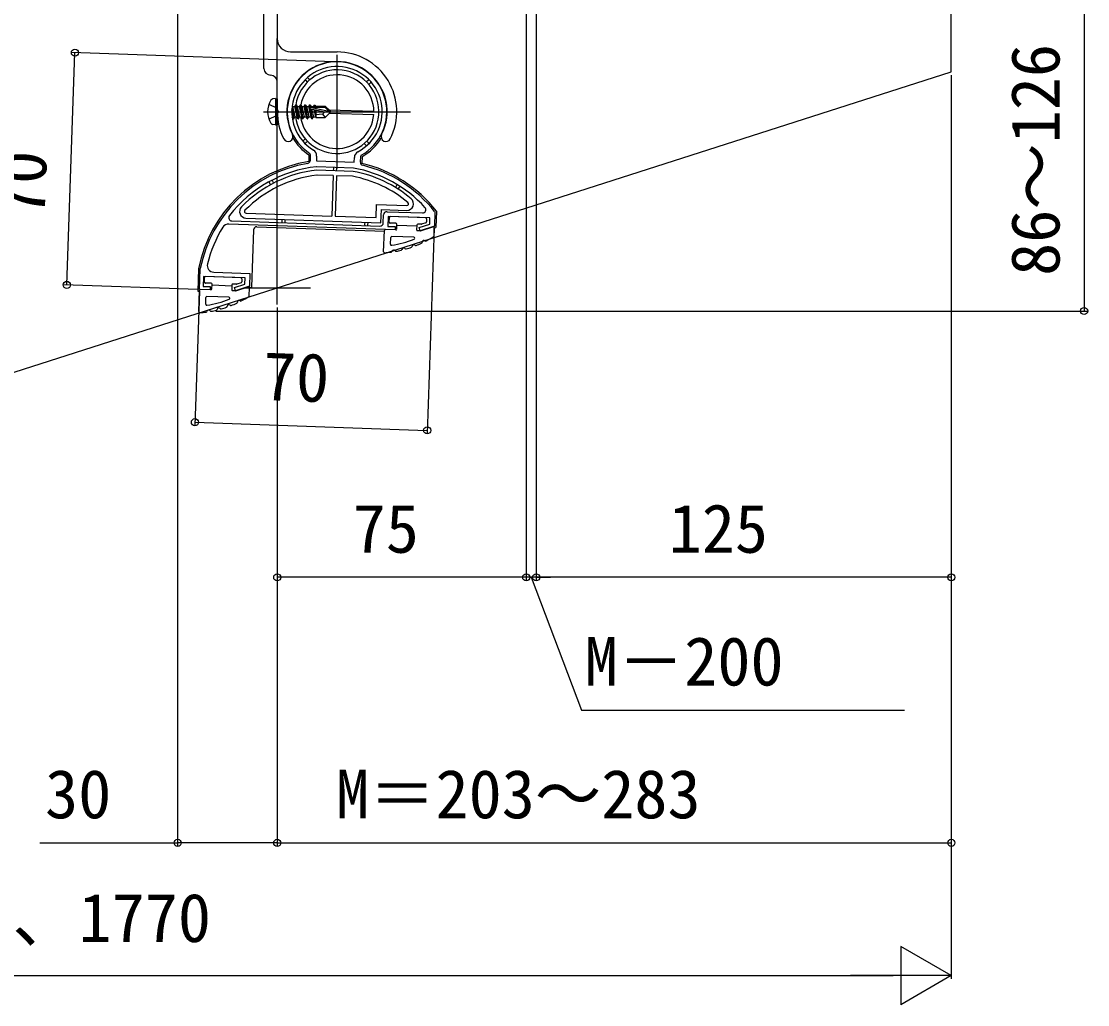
# Model space of a CAD drawing. Units: millimetres, scale not verified. Extents: x -875 to 875, y -1304 to 1296.
# Drawn here: x -468.1 to -146.9, y 77.6 to 373.9 of the extents above; entities that cross this region are included whole.
import ezdxf
from ezdxf.enums import TextEntityAlignment as Align

# ---------------------------------------------------------------- set-up
doc = ezdxf.new("R2010")
doc.units = ezdxf.units.MM
doc.header["$LTSCALE"] = 8
for name, color, linetype in [('0-2_YKK_11', 7, 'Continuous'), ('0-4_YKK_12', 2, 'Continuous'), ('0-5_YKK_13', 4, 'Continuous'), ('0-6_YKK_D', 6, 'Continuous'), ('0-8_YSS_K', 3, 'Continuous')]:
    doc.layers.add(name, color=color, linetype=linetype)
doc.styles.add('ＭＳ ゴシック', font='')
doc.styles.get('ＭＳ ゴシック').set_extended_font_data('MS Gothic')

msp = doc.modelspace()

# ---------------------------------------------------------------- linework, layer by layer
at = {"layer": '0-2_YKK_11'}
for p, q in [((-379.17, 333.283), (-379.22, 331.851)), ((-359.061, 313.136), (-358.977, 315.534)), ((-357.943, 316.499), (-347.276, 316.126)), ((-355.533, 311.011), (-405.61, 312.76)), ((-404.66, 313.727), (-360.095, 312.171))]:
    msp.add_line(p, q, dxfattribs=at)
for points in [[(-381.015, 332.023), (-380.959, 333.637), (-381.186, 334.073)], [(-379.22, 331.851), (-367.827, 331.453), (-367.777, 332.885)], [(-365.711, 333.533), (-365.968, 333.113), (-366.024, 331.499)], [(-368.026, 329.656), (-368.069, 329.66), (-379.104, 330.046), (-379.147, 330.044)], [(-343.604, 316.562), (-343.539, 316.365), (-343.686, 312.15), (-347.916, 310.775), (-348.225, 311.727), (-345.066, 312.753), (-345, 314.646), (-357.592, 315.086), (-357.697, 312.087), (-355.498, 312.011), (-355.533, 311.011)], [(-410.145, 298.31), (-399.216, 297.928), (-399.351, 294.063), (-403.53, 292.705), (-403.839, 293.656), (-400.731, 294.666), (-400.664, 296.578), (-413.256, 297.017), (-413.361, 294.019), (-411.162, 293.942), (-411.197, 292.943), (-414.395, 293.055), (-414.176, 299.332), (-414.171, 299.379)]]:
    msp.add_lwpolyline(points, dxfattribs=at)
for centre, radius, start, end in [((-373, 346.643), 15, 299.07294, 236.92706), ((-373, 346.643), 13.6, 297.57681, 238.42319), ((-381.169, 333.352), 2, 358, 58.42321), ((-365.778, 332.815), 2, 117.57679, 178), ((-374.919, 291.676), 40, 99.96519, 168.89699), ((-382.015, 332.058), 1, 279.96517, 358.00001), ((-365.025, 331.464), 1, 177.99999, 256.03483), ((-374.919, 291.676), 38.6, 96.28795, 142.18949), ((-374.919, 291.676), 38.6, 42.59796, 79.71205), ((-374.919, 291.676), 40, 38.4736, 76.03482), ((-404.625, 314.727), 1, 142.1895, 268.00003), ((-357.978, 315.499), 1, 88.00001, 177.99999), ((-347.241, 317.126), 1, 268.00001, 42.59794), ((-374.919, 291.676), 38.2, 148.18259, 166.20446), ((-405.68, 310.761), 2, 88.00001, 148.18258), ((-360.06, 313.171), 1, 268.00001, 357.99999), ((-410.075, 300.308), 2, 166.20447, 267.99999)]:
    msp.add_arc(centre, radius, start, end, dxfattribs=at)
at = {"layer": '0-4_YKK_12'}
for p, q in [((-391, 288.595), (-391, 368.643)), ((-401, 293.595), (-381, 293.595))]:
    msp.add_line(p, q, dxfattribs=at)
at = {"layer": '0-5_YKK_13'}
for p, q in [((-391, 447.343), (-391, 368.643)), ((-395, 359.643), (-395, 413.351)), ((-387, 364.643), (-373, 364.643)), ((-373, 329.543), (-373, 363.743)), ((-381.705, 356.711), (-381.221, 356.191)), ((-391, 346.643), (-391, 355.643)), ((-382.436, 356.029), (-381.952, 355.509)), ((-363.614, 356.079), (-364.133, 355.595)), ((-362.932, 355.348), (-363.451, 354.863)), ((-391.5, 350.634), (-392.302, 350.493)), ((-391.5, 350.634), (-391.5, 342.634)), ((-391.5, 350.634), (-391, 350.546)), ((-391, 350.546), (-391, 342.722)), ((-386.15, 344.534), (-386.589, 347.171)), ((-386.564, 347.62), (-386.05, 344.534)), ((-386.432, 348.184), (-385.768, 348.184)), ((-385.45, 348.734), (-385.768, 348.184)), ((-385.768, 348.184), (-385.068, 345.084)), ((-384.75, 344.534), (-385.45, 348.734)), ((-385.45, 348.734), (-385.35, 348.734)), ((-385.35, 348.734), (-384.65, 344.534)), ((-385.032, 348.184), (-384.368, 348.184)), ((-384.05, 348.734), (-384.368, 348.184)), ((-384.368, 348.184), (-383.668, 345.084)), ((-383.35, 344.534), (-384.05, 348.734)), ((-384.05, 348.734), (-383.95, 348.734)), ((-383.95, 348.734), (-383.25, 344.534)), ((-383.632, 348.184), (-382.968, 348.184)), ((-382.65, 348.734), (-382.968, 348.184)), ((-382.968, 348.184), (-382.268, 345.084)), ((-381.95, 344.534), (-382.65, 348.734)), ((-382.65, 348.734), (-382.55, 348.734)), ((-382.55, 348.734), (-381.85, 344.534)), ((-382.232, 348.184), (-381.568, 348.184)), ((-381.25, 348.734), (-381.568, 348.184)), ((-381.568, 348.184), (-380.868, 345.084)), ((-381.122, 347.967), (-381.25, 348.734)), ((-381.25, 348.734), (-381.15, 348.734)), ((-381.15, 348.734), (-381.031, 348.021)), ((-381.123, 347.966), (-375.424, 346.784)), ((-380.55, 344.534), (-381.054, 347.56)), ((-381.007, 347.544), (-376.622, 346.634)), ((-380.952, 348.034), (-376.674, 348.034)), ((-380.95, 347.532), (-380.45, 344.534)), ((-380.832, 348.184), (-380.168, 348.184)), ((-380.672, 347.474), (-380.132, 345.084)), ((-379.908, 348.634), (-380.168, 348.184)), ((-380.168, 348.184), (-380.133, 348.031)), ((-379.975, 347.33), (-379.468, 345.084)), ((-379.908, 348.634), (-379.692, 348.634)), ((-379.908, 348.634), (-379.809, 348.034)), ((-379.692, 348.634), (-379.519, 348.334)), ((-379.692, 348.634), (-379.576, 348.034)), ((-379.683, 347.269), (-379.4, 345.551)), ((-379.519, 348.334), (-376.55, 348.334)), ((-379.416, 347.214), (-379.4, 347.13)), ((-379.4, 348.334), (-379.4, 348.034)), ((-379.4, 347.211), (-379.4, 344.934)), ((-376.674, 348.034), (-375.424, 346.784)), ((-375, 346.784), (-376.55, 348.334)), ((-375.444, 347.228), (-361.901, 346.755)), ((-395.1, 346.643), (-350.9, 346.643)), ((-394.9, 346.634), (-374, 346.634)), ((-386.547, 345.437), (-386.468, 345.084)), ((-386.511, 345.084), (-386.468, 345.084)), ((-386.15, 344.534), (-386.468, 345.084)), ((-386.15, 344.534), (-386.05, 344.534)), ((-386.05, 344.534), (-385.732, 345.084)), ((-385.732, 345.084), (-385.068, 345.084)), ((-384.75, 344.534), (-385.068, 345.084)), ((-384.75, 344.534), (-384.65, 344.534)), ((-384.65, 344.534), (-384.332, 345.084)), ((-384.332, 345.084), (-383.668, 345.084)), ((-383.35, 344.534), (-383.668, 345.084)), ((-383.35, 344.534), (-383.25, 344.534)), ((-383.25, 344.534), (-382.932, 345.084)), ((-382.932, 345.084), (-382.268, 345.084)), ((-381.95, 344.534), (-382.268, 345.084)), ((-381.95, 344.534), (-381.85, 344.534)), ((-381.85, 344.534), (-381.532, 345.084)), ((-381.532, 345.084), (-380.868, 345.084)), ((-380.55, 344.534), (-380.868, 345.084)), ((-380.55, 344.534), (-380.45, 344.534)), ((-380.45, 344.534), (-380.132, 345.084)), ((-380.132, 345.084), (-379.468, 345.084)), ((-379.4, 344.934), (-379.468, 345.084)), ((-379.4, 344.934), (-376.55, 344.934)), ((-377.353, 345.892), (-376.55, 344.934)), ((-376.622, 346.634), (-375, 346.634)), ((-376.622, 346.634), (-375, 346.484)), ((-375, 346.484), (-376.55, 344.934)), ((-375.424, 346.784), (-375, 346.784)), ((-375.263, 346.221), (-361.935, 345.756)), ((-375, 346.484), (-375, 346.784)), ((-391.5, 342.634), (-392.302, 342.776)), ((-391.5, 342.634), (-391, 342.722)), ((-382.549, 338.422), (-383.068, 337.938)), ((-381.867, 337.691), (-382.386, 337.206)), ((-364.048, 337.776), (-363.564, 337.257)), ((-364.779, 337.094), (-364.295, 336.575)), ((-381.458, 333.654), (-381.529, 331.633)), ((-365.468, 333.096), (-365.539, 331.075)), ((-368.177, 328.663), (-379.066, 329.044)), ((-374.096, 329.57), (-374.121, 328.871)), ((-373.122, 328.836), (-373.097, 329.536)), ((-393.012, 324.637), (-393.342, 325.258)), ((-392.459, 325.728), (-392.129, 325.107)), ((-374.173, 327.372), (-379.007, 327.541)), ((-374.173, 327.372), (-374.599, 315.179)), ((-373.174, 327.337), (-373.6, 315.144)), ((-368.34, 327.168), (-373.174, 327.337)), ((-355.048, 324.421), (-355.42, 323.825)), ((-354.572, 323.295), (-354.2, 323.891)), ((-400.377, 316.079), (-374.599, 315.179)), ((-373.6, 315.144), (-361.207, 314.712)), ((-359.621, 317.158), (-352.04, 316.893)), ((-357.251, 313.373), (-357.203, 314.772)), ((-346.299, 314.691), (-356.892, 315.061)), ((-343.029, 316.641), (-343.198, 311.783)), ((-397.125, 311.963), (-358.748, 310.623)), ((-389.642, 314.204), (-389.667, 313.504)), ((-388.667, 313.469), (-388.643, 314.169)), ((-364.657, 313.331), (-364.682, 312.632)), ((-363.683, 312.597), (-363.658, 313.296)), ((-355.263, 313.003), (-356.962, 313.062)), ((-355.023, 311.294), (-354.974, 312.693)), ((-354.981, 312.493), (-348.984, 312.284)), ((-348.977, 312.483), (-349.026, 311.084)), ((-347.626, 312.736), (-348.667, 312.773)), ((-347.824, 310.76), (-344.095, 311.972)), ((-346.249, 313.165), (-347.523, 312.751)), ((-346.009, 314.381), (-346.042, 313.439)), ((-343.787, 309.264), (-343.702, 311.676)), ((-343.704, 311.618), (-343.198, 311.783)), ((-398.159, 310.999), (-398.762, 293.729)), ((-358.964, 304.459), (-358.741, 310.823)), ((-355.333, 311.004), (-358.431, 311.113)), ((-356.884, 306.698), (-356.812, 308.755)), ((-349.888, 308.813), (-356.502, 309.044)), ((-347.927, 310.746), (-348.737, 310.774)), ((-412.916, 295.304), (-412.867, 296.704)), ((-401.963, 296.623), (-412.557, 296.993)), ((-401.674, 296.313), (-401.707, 295.371)), ((-414.628, 286.391), (-414.406, 292.755)), ((-410.997, 292.936), (-414.096, 293.044)), ((-410.928, 294.935), (-412.627, 294.994)), ((-410.687, 293.225), (-410.638, 294.624)), ((-410.645, 294.425), (-404.649, 294.215)), ((-404.642, 294.415), (-404.691, 293.016)), ((-403.592, 292.677), (-404.401, 292.706)), ((-403.29, 294.668), (-404.332, 294.704)), ((-403.489, 292.692), (-399.759, 293.904)), ((-401.914, 295.096), (-403.187, 294.683)), ((-399.451, 291.195), (-399.367, 293.608)), ((-399.37, 293.531), (-398.762, 293.729)), ((-412.549, 288.629), (-412.477, 290.686)), ((-405.552, 290.745), (-412.167, 290.976))]:
    msp.add_line(p, q, dxfattribs=at)
for points in [[(-393.495, 348.892), (-391.263, 347.779), (-390.654, 346.634)], [(-386.498, 348.298), (-386.432, 348.184), (-385.732, 345.084)], [(-385.35, 348.734), (-385.032, 348.184), (-384.332, 345.084)], [(-383.95, 348.734), (-383.632, 348.184), (-382.932, 345.084)], [(-382.55, 348.734), (-382.232, 348.184), (-381.532, 345.084)], [(-381.15, 348.734), (-380.832, 348.184), (-380.799, 348.034)], [(-393.495, 344.376), (-391.263, 345.489), (-390.654, 346.634)], [(-376.622, 346.634), (-377.353, 345.892), (-379.4, 345.734)], [(-361.207, 314.712), (-361.068, 318.709), (-351.988, 318.392)], [(-400.429, 314.58), (-359.76, 313.16), (-359.621, 317.158)], [(-414.674, 299.413), (-414.913, 292.572), (-414.413, 292.555)]]:
    msp.add_lwpolyline(points, dxfattribs=at)
for centre, radius, start, end in [((-387, 368.643), 4, 180, 270), ((-373, 346.643), 18, 332.85826, 90), ((-373, 346.643), 15.1, 332.85826, 207.14174), ((-393, 359.643), 2, 180, 270), ((-393, 355.643), 2, 0, 90), ((-373, 346.643), 12.6, 268, 170.44433), ((-373, 346.643), 11.1, 0.58176, 169.47327), ((-382.071, 356.37), 0.5, 43, 79.01308), ((-382.071, 356.37), 0.5, 186.98692, 223), ((-363.273, 355.713), 0.5, 96.98692, 133), ((-363.273, 355.713), 0.5, 313, 349.01308), ((-387.4, 346.634), 6.5, 147.94412, 212.05588), ((-392.146, 349.606), 0.9, 100, 147.94412), ((-380.952, 347.786), 0.248, 90, 257.19096), ((-373, 346.643), 18, 180, 207.14174), ((-373, 346.643), 12.6, 187.1332, 268), ((-373, 346.643), 11.1, 188.07041, 268), ((-373, 346.643), 11.1, 268, 355.41824), ((-392.146, 343.662), 0.9, 212.05588, 260), ((-387.728, 339.093), 1.45, 207.14174, 27.14174), ((-373, 346.643), 15.5, 210.71963, 236.92705), ((-382.727, 337.572), 0.5, 133, 169.01308), ((-373, 346.643), 15.5, 299.07295, 329.28035), ((-363.929, 336.916), 0.5, 6.98692, 43), ((-358.272, 339.093), 1.45, 152.85826, 332.85826), ((-382.727, 337.572), 0.5, 276.98692, 313), ((-363.929, 336.916), 0.5, 223, 259.01308), ((-374.919, 291.676), 40.5, 99.39261, 168.98755), ((-374.919, 291.676), 40.5, 38.05455, 76.60739), ((-374.919, 291.676), 37.6, 96.39851, 135.61126), ((-379.076, 328.744), 0.3, 88, 96.39851), ((-373.597, 329.553), 0.5, 141.12947, 178), ((-373.597, 329.553), 0.5, 358, 34.87053), ((-368.187, 328.364), 0.3, 79.60149, 88), ((-374.919, 291.676), 37.6, 49.86118, 79.60149), ((-374.919, 291.676), 36.1, 96.57297, 135.61126), ((-392.9, 325.493), 0.5, 171.42962, 207.99993), ((-392.9, 325.493), 0.5, 27.99993, 64.57039), ((-379.017, 327.241), 0.3, 88, 96.57297), ((-368.351, 326.868), 0.3, 79.42703, 88), ((-374.919, 291.676), 36.1, 49.86118, 79.42703), ((-354.624, 324.156), 0.5, 111.42961, 148.00007), ((-354.624, 324.156), 0.5, 328.00007, 4.57038), ((-400.36, 316.579), 2, 135.61126, 268), ((-351.97, 318.892), 2, 268, 49.86118), ((-351.97, 318.892), 0.5, 268, 49.86118), ((-400.36, 316.579), 0.5, 135.61126, 268), ((-356.903, 314.761), 0.3, 88, 178), ((-397.16, 310.964), 1, 88, 178), ((-389.167, 313.487), 0.5, 178, 214.87014), ((-389.167, 313.487), 0.5, 321.12986, 358), ((-364.182, 312.614), 0.5, 178, 214.87014), ((-364.182, 312.614), 0.5, 321.12986, 358), ((-356.952, 313.362), 0.3, 178, 268), ((-355.274, 312.703), 0.3, 358, 88), ((-348.678, 312.473), 0.3, 88, 178), ((-347.615, 313.036), 0.3, 268, 288), ((-346.309, 314.391), 0.3, 358, 88), ((-346.342, 313.45), 0.3, 288, 358), ((-344.002, 311.687), 0.3, 358, 108), ((-358.442, 310.813), 0.3, 88, 178), ((-356.513, 308.744), 0.3, 88, 178), ((-355.323, 311.304), 0.3, 268, 358), ((-349.898, 308.513), 0.3, 292.0901, 88), ((-348.727, 311.074), 0.3, 178, 268), ((-347.917, 311.046), 0.3, 268, 288), ((-360.879, 335.57), 31.5, 297.79233, 302.5627), ((-344.087, 309.274), 0.3, 302.5627, 358), ((-356.584, 306.687), 0.3, 178, 278.45754), ((-360.879, 335.57), 29.5, 278.45754, 292.0901), ((-353.73, 305.2), 0.3, 283.24611, 351.90114), ((-352.938, 305.087), 0.5, 37.30196, 171.90114), ((-352.302, 305.572), 0.3, 217.30196, 285.95699), ((-360.879, 335.57), 31.5, 285.95699, 289.03724), ((-350.702, 306.076), 0.3, 289.03724, 357.69227), ((-349.903, 306.044), 0.5, 43.0931, 177.69227), ((-349.319, 306.59), 0.3, 223.0931, 291.74813), ((-360.879, 335.57), 31.5, 291.74813, 295.08145), ((-347.653, 307.312), 0.3, 295.08145, 3.73648), ((-346.855, 307.364), 0.5, 49.1373, 183.73648), ((-346.331, 307.969), 0.3, 229.1373, 297.79233), ((-358.664, 304.448), 0.3, 178, 274.07149), ((-360.879, 335.57), 31.5, 274.07149, 277.62513), ((-356.739, 304.646), 0.3, 277.62513, 346.28016), ((-355.962, 304.456), 0.5, 31.68099, 166.28016), ((-355.281, 304.876), 0.3, 211.68099, 280.33602), ((-360.879, 335.57), 31.5, 280.33602, 283.24611), ((-412.567, 296.693), 0.3, 88, 178), ((-401.974, 296.323), 0.3, 358, 88), ((-414.106, 292.744), 0.3, 88, 178), ((-412.616, 295.294), 0.3, 178, 268), ((-410.987, 293.236), 0.3, 268, 358), ((-410.938, 294.635), 0.3, 358, 88), ((-404.391, 293.005), 0.3, 178, 268), ((-404.342, 294.405), 0.3, 88, 178), ((-403.582, 292.977), 0.3, 268, 288), ((-403.28, 294.968), 0.3, 268, 288), ((-402.007, 295.382), 0.3, 288, 358), ((-399.667, 293.618), 0.3, 358, 108), ((-412.177, 290.676), 0.3, 88, 178), ((-416.544, 317.501), 29.5, 278.45754, 292.0901), ((-405.562, 290.445), 0.3, 292.0901, 88), ((-403.318, 289.243), 0.3, 295.08145, 3.73648), ((-402.519, 289.295), 0.5, 49.1373, 183.73648), ((-401.996, 289.9), 0.3, 229.1373, 297.79233), ((-416.544, 317.501), 31.5, 297.79233, 302.5627), ((-399.751, 291.206), 0.3, 302.5627, 358), ((-414.328, 286.38), 0.3, 178, 274.07149), ((-416.544, 317.501), 31.5, 274.07149, 277.62513), ((-412.249, 288.619), 0.3, 178, 278.45754), ((-412.404, 286.577), 0.3, 277.62513, 346.28016), ((-411.626, 286.387), 0.5, 31.68099, 166.28016), ((-410.946, 286.808), 0.3, 211.68099, 280.33602), ((-416.544, 317.501), 31.5, 280.33602, 283.24611), ((-409.395, 287.131), 0.3, 283.24611, 351.90114), ((-408.603, 287.019), 0.5, 37.30196, 171.90114), ((-407.966, 287.504), 0.3, 217.30196, 285.95699), ((-416.544, 317.501), 31.5, 285.95699, 289.03724), ((-406.367, 288.008), 0.3, 289.03724, 357.69227), ((-405.567, 287.976), 0.5, 43.0931, 177.69227), ((-404.983, 288.522), 0.3, 223.0931, 291.74813), ((-416.544, 317.501), 31.5, 291.74813, 295.08145)]:
    msp.add_arc(centre, radius, start, end, dxfattribs=at)
at = {"layer": '0-6_YKK_D'}
for p, q in [((-421, 412.651), (-421, 125.351)), ((-316, 410.651), (-316, 205.351)), ((-316, 410.651), (-316, 205.351)), ((-313, 410.351), (-313, 205.351)), ((-313, 410.351), (-313, 205.351)), ((-148, 409.351), (-148, 286.581)), ((-454.371, 294.451), (-451.928, 364.408)), ((-373.999, 361.687), (-452.927, 364.443)), ((-188, 357.682), (-188, 85.351)), ((-188, 357.682), (-188, 205.351)), ((-188, 357.682), (-188, 125.351)), ((-343.709, 311.5), (-345.869, 249.637)), ((-414.895, 293.072), (-455.37, 294.486)), ((-414.413, 292.555), (-415.826, 252.08)), ((-409.529, 286.581), (-147, 286.581)), ((-391, 287.595), (-391, 205.351)), ((-391, 287.595), (-391, 125.351)), ((-391, 287.595), (-391, 125.351)), ((-415.791, 253.079), (-345.834, 250.636)), ((-316, 206.351), (-391, 206.351)), ((-316, 206.351), (-320.3, 206.351)), ((-313, 206.351), (-316, 206.351)), ((-313, 206.351), (-316, 206.351)), ((-188, 206.351), (-313, 206.351)), ((-313, 206.351), (-308.7, 206.351)), ((-462.456, 126.351), (-421, 126.351)), ((-391, 126.351), (-421, 126.351)), ((-391, 126.351), (-188, 126.351)), ((-188, 86.351), (-203.155, 95.101)), ((-203.155, 95.101), (-203.155, 77.601)), ((-770.5, 86.351), (-205.5, 86.351)), ((-188, 86.351), (-218.311, 86.351)), ((-188, 86.351), (-203.155, 77.601))]:
    msp.add_line(p, q, dxfattribs=at)
msp.add_lwpolyline([(-314.5, 206.351), (-299.355, 166.351), (-202.105, 166.351)], dxfattribs=at)
for centre in [(-451.928, 364.408), (-454.371, 294.451), (-148, 286.581), (-415.791, 253.079), (-345.834, 250.636), (-391, 206.351), (-316, 206.351), (-316, 206.351), (-313, 206.351), (-313, 206.351), (-188, 206.351), (-421, 126.351), (-391, 126.351), (-391, 126.351), (-188, 126.351)]:
    msp.add_circle(centre, 1.075, dxfattribs=at)
at = {"layer": '0-8_YSS_K'}
for p, q in [((-188, 358.682), (-188, 541.351)), ((-489.301, 262.077), (-188, 358.682))]:
    msp.add_line(p, q, dxfattribs=at)

# ---------------------------------------------------------------- texts
at = {"layer": '0-6_YKK_D', "style": 'ＭＳ ゴシック'}
for s, rotation, p in [('86～126', 90, (-151, 297.171)), ('70', 88, (-456.671, 314.543)), ('70', 358, (-395.699, 255.379))]:
    msp.add_text(s, height=14.66, rotation=rotation, dxfattribs=at).set_placement(p, align=Align.BOTTOM_LEFT)
for s, p in [('125', (-273.114, 209.351)), ('75', (-368.273, 209.351)), ('M－200', (-298.4, 169.351)), ('30', (-460.933, 129.351)), ('M＝203～283', (-373.307, 129.351)), ('D＝870、1170、1470、1770', (-650.5, 92.079))]:
    msp.add_text(s, height=14.66, dxfattribs=at).set_placement(p, align=Align.BOTTOM_LEFT)

doc.saveas('drawing.dxf')
